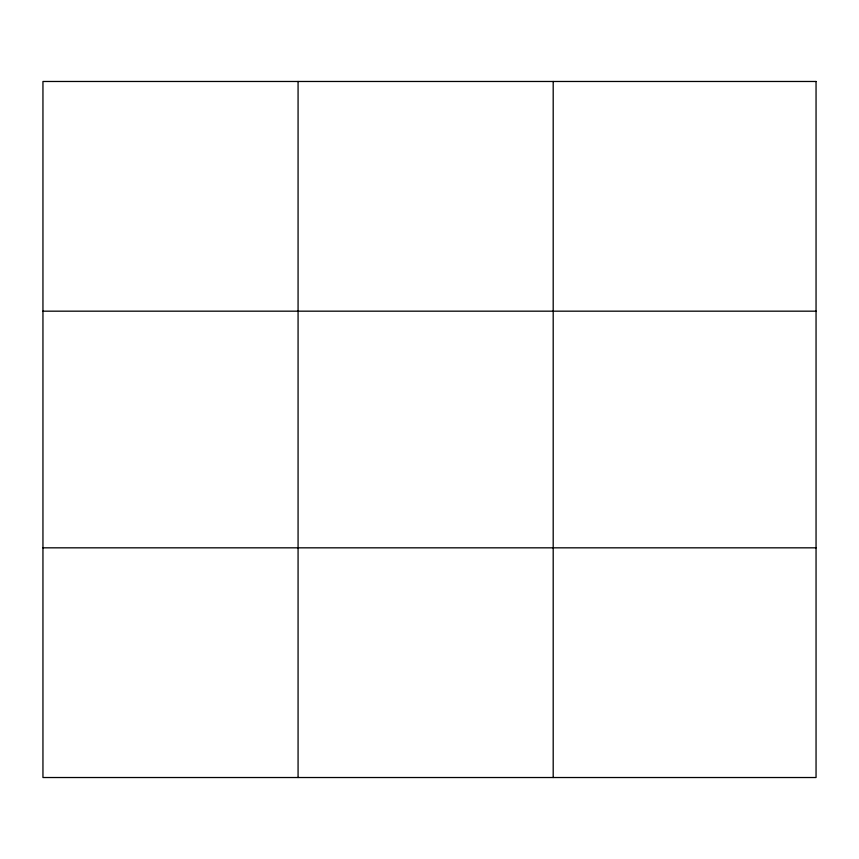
<?xml version="1.0" encoding="UTF-8"?>
<svg xmlns="http://www.w3.org/2000/svg" width="859" height="859" viewBox="0 0 859 859"><rect width="100%" height="100%" fill="white"/><g stroke="black" fill="none" stroke-linecap="round" stroke-linejoin="round"><path stroke-width="1.29" d="M298.073 777.524L298.073 81.476M553.196 777.524L553.196 81.476M42.95 311.173L816.05 311.173M42.95 547.827L816.05 547.827M816.05 81.476L816.05 777.524L42.95 777.524L42.95 81.476L816.05 81.476"/></g></svg>
